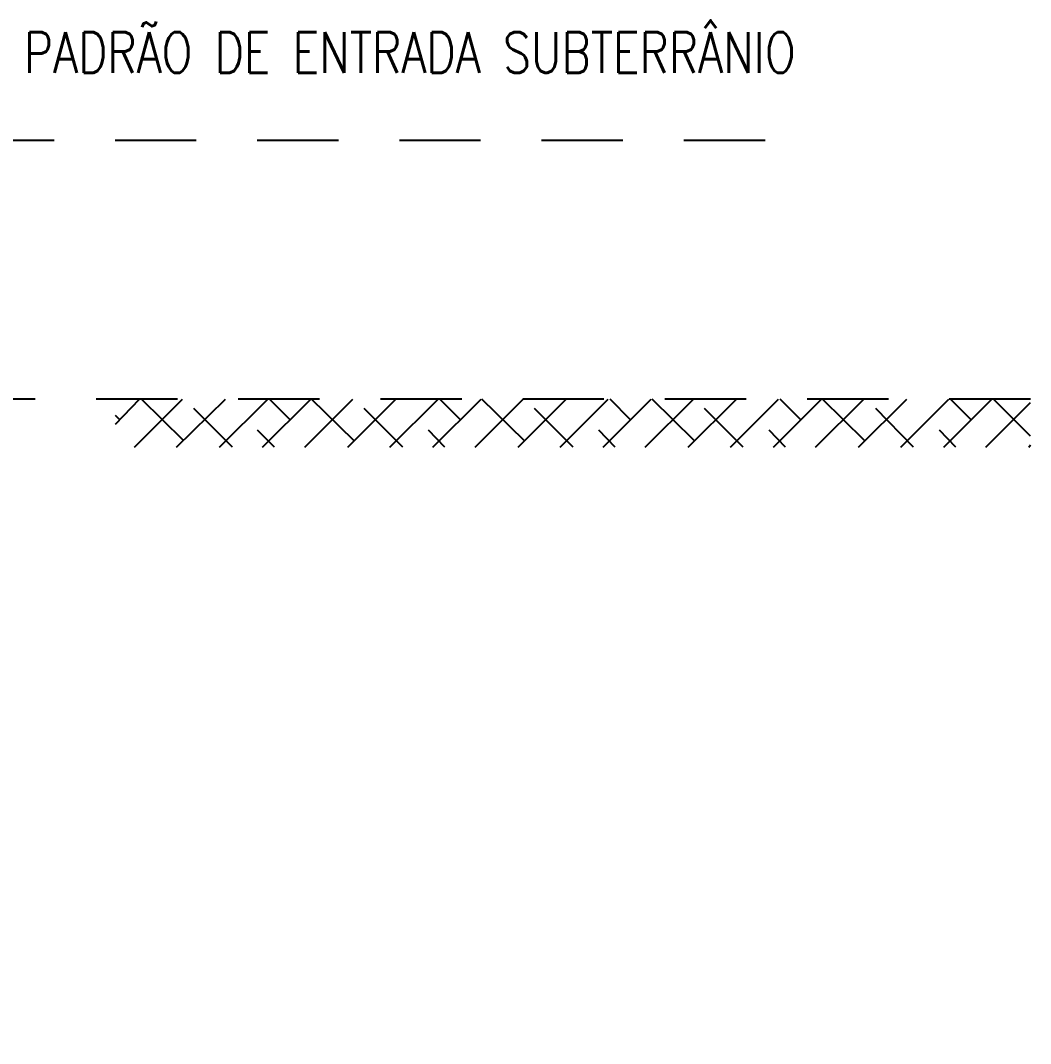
# Model space of a CAD drawing. Header units: metres. Extents: x 2999 to 3164, y 1641 to 1678.
# Drawn here: x 3142.566 to 3145.052, y 1658.896 to 1661.413 of the extents above; entities that cross this region are included whole.
import ezdxf

# ---------------------------------------------------------------- set-up
doc = ezdxf.new("R2010")
doc.units = ezdxf.units.M
doc.linetypes.add('CONTORNO_QUADRO_T', pattern=[0.35, 0.2, -0.15])
doc.linetypes.add('Contínuo', pattern=[0])
doc.layers.add('PDF28_Geometry', color=7, linetype='Continuous')
doc.layers.add('PDF8_Text', color=30, linetype='Continuous', true_color=0xff7f00)
doc.styles.add('ROMANS', font='ROMANS.shx', dxfattribs={"width": 0.8, "height": 0.1})

msp = doc.modelspace()

# ---------------------------------------------------------------- linework, layer by layer
at = {"layer": 'PDF28_Geometry', "color": 150, "linetype": 'CONTORNO_QUADRO_T', "lineweight": 25, "true_color": 0x007fff}
msp.add_lwpolyline([(3141.1172, 1660.9008), (3142.4486, 1661.1188), (3144.4488, 1661.1188)], dxfattribs=at)
at = {"layer": 'PDF28_Geometry', "linetype": 'CONTORNO_QUADRO_T', "lineweight": 25}
for points in [[(3145.0521, 1660.4817), (3138.8884, 1660.4817), (3131.7346, 1660.4817), (3131.7283, 1658.8963), (3130.8097, 1658.8963)], [(3142.7999, 1660.4203), (3142.8592, 1660.4817)], [(3142.8465, 1660.3631), (3142.965, 1660.4817)], [(3142.9672, 1660.3801), (3142.8634, 1660.4817)], [(3142.9502, 1660.3631), (3143.0709, 1660.4817)], [(3143.0561, 1660.3631), (3143.1746, 1660.4817)], [(3143.1619, 1660.3631), (3143.2804, 1660.4817)], [(3143.2296, 1660.4309), (3143.1788, 1660.4817)], [(3143.2656, 1660.3631), (3143.3841, 1660.4817)], [(3143.3862, 1660.3801), (3143.2825, 1660.4817)], [(3143.3714, 1660.3631), (3143.49, 1660.4817)], [(3143.4751, 1660.3631), (3143.5937, 1660.4817)], [(3143.581, 1660.3631), (3143.6995, 1660.4817)], [(3143.6487, 1660.4309), (3143.5979, 1660.4817)], [(3143.6847, 1660.3631), (3143.8032, 1660.4817)], [(3143.8053, 1660.3801), (3143.7016, 1660.4817)], [(3143.7905, 1660.3631), (3143.9091, 1660.4817)], [(3143.8942, 1660.3631), (3144.0128, 1660.4817)], [(3144.0001, 1660.3631), (3144.1186, 1660.4817)], [(3144.0678, 1660.4309), (3144.017, 1660.4817)], [(3144.1038, 1660.3631), (3144.2223, 1660.4817)], [(3144.2244, 1660.3801), (3144.1207, 1660.4817)], [(3144.2096, 1660.3631), (3144.3282, 1660.4817)], [(3144.3133, 1660.3631), (3144.4319, 1660.4817)], [(3144.4192, 1660.3631), (3144.5377, 1660.4817)], [(3144.4869, 1660.4309), (3144.4361, 1660.4817)], [(3144.5229, 1660.3631), (3144.6414, 1660.4817)], [(3144.6435, 1660.3801), (3144.5398, 1660.4817)], [(3144.6287, 1660.3631), (3144.7473, 1660.4817)], [(3144.7324, 1660.3631), (3144.851, 1660.4817)], [(3144.8383, 1660.3631), (3144.9568, 1660.4817)], [(3144.906, 1660.4309), (3144.8552, 1660.4817)], [(3144.942, 1660.3631), (3145.0521, 1660.4732)], [(3145.0521, 1660.3906), (3144.961, 1660.4817)], [(3142.8105, 1660.4309), (3142.7999, 1660.4414)], [(3143.0878, 1660.3631), (3142.9926, 1660.4584)], [(3143.5069, 1660.3631), (3143.4116, 1660.4584)], [(3143.926, 1660.3631), (3143.8307, 1660.4584)], [(3144.3451, 1660.3631), (3144.2498, 1660.4584)], [(3144.7642, 1660.3631), (3144.6711, 1660.4584)], [(3143.1915, 1660.3631), (3143.1492, 1660.4055)], [(3143.6106, 1660.3631), (3143.5704, 1660.4055)], [(3144.0297, 1660.3631), (3143.9895, 1660.4055)], [(3144.4488, 1660.3631), (3144.4086, 1660.4055)], [(3144.8679, 1660.3631), (3144.8277, 1660.4055)], [(3145.0478, 1660.3631), (3145.0521, 1660.3695)]]:
    msp.add_lwpolyline(points, dxfattribs=at)

# ---------------------------------------------------------------- texts
at = {"layer": 'PDF8_Text', "linetype": 'Contínuo', "insert": (3143.5239, 1661.3347), "char_height": 0.1, "attachment_point": 5, "style": 'ROMANS'}
msp.add_mtext_dynamic_manual_height_columns('PADRÃO DE ENTRADA SUBTERRÂNIO', width=2.011431, gutter_width=1, heights=[0], dxfattribs=at)

doc.saveas('drawing.dxf')
